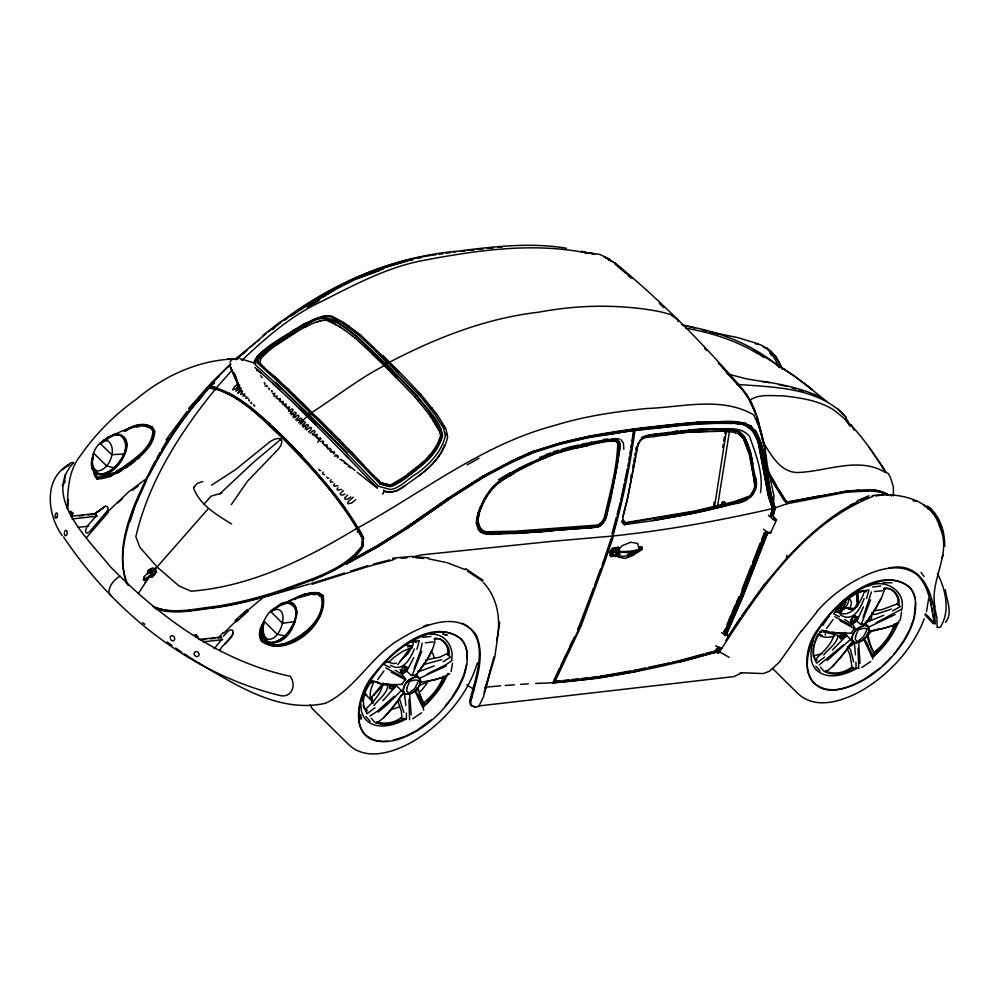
<?xml version="1.0" encoding="UTF-8"?>
<svg xmlns="http://www.w3.org/2000/svg" width="999" height="999" viewBox="0 0 999 999"><rect width="100%" height="100%" fill="white"/><g stroke="black" fill="none" stroke-linecap="round" stroke-linejoin="round"><path stroke-width="1.5" d="M147.702 574.088C147.103 569.58 153.159 565.709 155.669 570.491C156.356 577.285 147.615 576.061 144.668 580.169L143.357 579.682M150.787 428.471L152.148 426.898L154.82 431.006C153.996 448.314 137.063 459.09 124.363 468.419C115.996 473.389 107.005 479.208 96.866 478.896L94.655 475.661L93.881 471.578M152.148 427.535L152.148 426.898M642.132 548.563L642.145 547.802L640.771 547.639L640.072 550.062M642.232 548.651L641.67 547.152C639.248 546.803 638.611 552.347 641.658 549.6L642.382 548.488M753.583 430.581L759.252 442.545L769.455 495.954L773.413 508.366L771.927 514.248M406.406 712.961L406.393 718.668C396.678 720.441 386.376 727.871 376.361 722.602M872.839 659.065L871.99 654.894L866.42 642.432M723.988 502.922C723.601 500.099 721.116 505.307 723.488 503.996M751.036 426.011C770.529 447.839 764.26 482.08 775.424 508.141L774.15 508.991L770.254 496.278M149.588 472.564C165.959 441.446 186.151 412.187 209.94 386.301C244.231 394.193 267.67 423.326 292.407 446.091C318.756 474.363 345.479 503.309 363.499 537.812L363.186 546.241C352.46 564.572 329.495 570.916 312 580.831M773.638 502.647L773.925 495.492L767.507 466.321L764.759 446.728L760.963 431.506L753.77 414.91C721.578 396.166 682.067 407.23 646.977 408.491C615.446 411.675 583.953 416.246 553.633 425.761C481.668 444.817 422.552 492.569 358.079 527.722L357.692 528.221M618.418 547.952L618.443 547.29L612.487 548.126L609.228 552.459M614.86 551.161L619.892 551.498L616.083 551.211C624.2 552.971 634.39 553.733 641.271 548.339C634.652 551.336 627.085 551.66 619.892 551.498L618.556 548.701L612.462 549.925M618.98 550.049L618.443 547.29M619.268 550.836L619.305 550.137C615.746 549.225 610.764 551.735 612.162 555.769M274.113 609.527L278.534 606.031C265.434 611.188 257.58 628.933 265.322 641.071M264.048 623.726L262.512 629.083L263.274 638.011M263.024 629.095C261.401 635.327 264.997 643.493 272.427 642.482M263.212 629.944L263.898 637.399L265.909 640.322M296.391 611.663L294.842 621.653L282.442 623.251L270.567 611.438C291.696 599.85 282.58 642.182 267.407 639.123L263.848 635.589L262.625 628.995M296.228 616.57C300.162 605.182 286.601 597.877 278.246 605.644M845.766 602.422L844.205 600.886L841.195 606.405L835.776 610.277L837.337 611.825C841.882 609.802 846.99 604.82 845.454 599.425M856.655 601.161L856.867 597.489M484.552 690.346L483.791 696.053L479.045 705.906L475.774 707.342L471.553 705.806L470.591 702.334C475.974 680.769 485.664 656.43 476.136 634.715C457.53 609.59 421.753 625.699 400.674 638.848C371.316 655.257 355.956 688.873 325.537 703.271C279.87 713.523 237.275 685.789 199.613 663.648M772.19 516.495L774.5 508.903L770.479 496.278M357.455 532.142L357.642 529.445M423.676 710.164L423.052 706.218L417.395 693.668M94.381 472.415C90.022 467.52 91.433 460.489 93.419 454.882M92.37 462.3C91.721 466.695 93.494 471.753 97.84 473.551M125.874 448.863C128.834 440.571 121.341 431.031 112.55 435.052M755.306 430.045C767.956 454.083 765.721 482.779 775.212 507.979L773.064 516.346M850.998 633.403L854.894 627.946L850.873 621.865L851.048 620.342L853.546 616.92L855.331 616.146L857.579 617.32L856.942 621.041L852.184 624.263L844.717 619.517M382.342 684.228L370.067 699.075L370.304 692.22A42.782 23.539 -45.4 0 1 373.289 683.316M149.013 475.474C165.122 443.631 185.602 414.061 209.153 387.3C239.136 393.956 260.914 417.869 282.442 438.099C312.675 468.593 342.37 501.011 362.887 538.898L362.2 546.915C344.33 571.803 310.889 579.895 283.791 590.684C260.714 598.501 237.05 604.745 212.887 608.041C193.943 609.977 173.589 615.446 155.095 608.503M847.252 646.803L848.551 647.052L852.122 645.242L853.246 643.518L852.634 640.334M869.517 630.456L866.97 635.189M363.099 701.261L363.486 697.202M813.511 648.426L813.261 655.132L816.57 663.199L824.537 657.067M893.381 495.829L893.393 486.813L890.534 477.772L888.448 473.751L885.451 471.765M764.672 584.203L741.608 616.308L764.672 584.203L786.588 558.341L786.9 555.257M452.472 663.286L451.098 671.565M901.523 612.075L900.149 620.354M477.984 518.206L478.746 525.474M477.759 521.303L479.732 510.964L481.655 506.068M68.506 499.5L67.457 508.728C67.532 491.008 68.394 471.029 79.77 456.58C94.992 434.59 114.011 415.109 135.852 399.65C164.111 375.612 200.474 359.003 237.874 358.903M451.498 660.376C454.695 647.477 444.942 633.116 430.981 634.303M499.712 622.227L494.767 657.292L485.414 688.461M844.093 633.141L842.382 636.313L840.471 636.838L840.147 635.227L841.745 633.091M901.573 610.177C906.817 590.596 884.465 578.021 868.031 586.226M928.708 598.264L926.498 611.663M880.881 598.776L876.036 608.141L865.246 624.025L860.376 624.25L856.942 621.041L857.579 617.32M260.776 632.242L260.452 634.964L262.2 640.496L266.109 643.393M401.76 684.452L405.669 678.995L401.985 674.35L400.999 670.554L403.434 667.082L405.232 666.321L407.517 667.532L406.743 671.128L401.985 674.35L395.142 670.217M496.678 640.209C501.323 620.004 497.652 597.889 483.266 582.317M934.04 619.08L933.403 623.788L924.962 614.934M478.733 665.921L479.12 663.174M825.261 635.014L825.686 632.03M858.291 591.645C856.88 596.765 860.064 601.947 857.055 606.905M432.055 650.212L427.26 659.615L416.133 675.174L411.138 675.287L406.743 671.128L407.517 667.532M617.22 465.459L619.892 447.54L619.517 442.257L617.394 439.235L612.387 438.549M635.601 456.743L627.722 497.939L622.889 517.207L622.926 520.017L625.274 523.239L694.742 511.6L732.454 502.734L750.249 496.441L752.584 493.606L755.194 486.588L749.874 454.845L743.805 438.573L739.297 434.115L734.302 432.342M635.102 460.751L636.875 448.863M713.698 505.157L714.173 502.122M722.739 447.452L723.214 444.418M723.688 441.383L724.4 436.825M724.887 433.791L725.361 430.756M628.021 465.696L628.508 462.649M628.995 459.615L629.47 456.58M629.957 453.534L630.444 450.499M630.918 447.452L631.405 444.418M631.892 441.383L633.578 430.744M641.658 428.583L634.228 429.42L628.359 466.521L620.903 502.085L612.012 537.874L604.62 559.79L580.044 626.448L553.121 683.553M728.471 431.118L729.432 431.618L717.557 506.406L716.583 505.906M853.246 643.518L853.646 641.071M633.841 461.7L634.377 458.441M636.126 454.37L638.548 442.619M634.84 455.644L635.289 452.847M635.751 450.037L636.213 447.24M253.971 404.607L253.846 405.756L254.857 406.031M272.028 392.12L272.228 390.971L271.353 390.671M248.901 399.338L248.689 400.487L249.55 400.786M251.211 402.185L250.999 403.334L251.86 403.633M269.206 389.697L269.418 388.549L268.556 388.249M230.507 363.898L211.126 383.117L189.073 408.116L189.435 408.953L190.434 409.578L201.461 396.99M257.243 363.274L258.629 357.068C274.363 342.782 292.495 330.107 312.013 321.428C328.396 310.477 343.881 327.048 356.481 335.901L385.464 363.399L416.783 395.392C425.711 408.141 439.86 419.418 442.619 435.514C439.498 447.127 432.018 457.155 422.614 464.51C412.175 472.215 402.634 482.879 389.997 486.7L379.508 483.903M261.513 364.897L259.827 363.249L260.914 358.241M421.865 666.42L420.229 669.954L417.694 671.428M479.745 510.576L477.959 518.693M617.345 464.935L605.993 518.256L601.56 524.887L598.176 527.047L515.072 533.441L487.062 533.99L483.366 533.528L480.457 531.967L478.321 529.233L475.999 522.577M610.314 501.223L619.855 448.464A9.466 6.444 -67.6 0 0 615.372 440.01C591.108 442.919 566.733 448.514 544.068 457.742C524.325 467.232 501.286 475.437 488.286 493.893M613.686 555.794L610.451 555.781L610.626 552.971M630.719 477.597L631.306 474.65M632.767 467.282L633.354 464.335M627.934 496.141L634.902 461.063M266.933 386.85L267.17 385.689L266.346 385.389L264.922 386.126M466.545 664.347L464.073 673.913M620.891 499.775L624.3 483.479M624.924 480.507L627.409 468.656M260.889 358.241C273.701 345.067 290.422 335.177 306.518 326.198M812.349 643.831L810.901 652.609L811.438 660.414A58.516 32.193 -45.4 0 0 815.896 669.53C827.372 680.819 845.579 674.837 857.779 667.919M627.634 497.614L622.814 516.858M755.256 477.01C757.242 484.265 755.631 492.32 750.074 497.602M760.439 492.644C763.773 473.738 755.731 454.046 749.575 436.513C741.333 425.849 725.973 429.52 714.397 428.608L689.922 429.995L647.714 435.102L641.445 439.011L638.373 443.519L636.638 448.401M484.49 693.356L493.818 656.905M435.002 641.683L432.405 649.575L427.472 659.178M813.636 647.077L814.297 644.193M638.698 549.138L639.66 546.903M264.723 384.29L264.997 383.117L264.148 382.829M93.569 453.096C92.008 458.878 90.822 467.594 97.04 471.004C109.266 470.779 118.019 448.551 107.855 440.821C100.749 439.822 95.567 447.127 93.569 453.096L106.606 465.871L114.498 468.007C109.84 472.127 103.571 475.886 97.14 474.075M425.437 659.977L439.76 657.192L447.614 653.284C448.963 647.152 444.43 641.346 439.148 638.711M897.027 603.995L897.751 603.146C899.325 595.766 892.07 587.05 884.427 588.286L885.276 588.661C893.531 586.9 901.71 597.739 898.263 605.282L897.027 603.995L882.055 609.59L874.737 610.676M476.361 520.679L478.284 512.187L484.702 497.914M610.327 500.449L605.981 517.632L604.183 521.565M487.037 682.105L485.314 688.636L491.071 667.532M611.962 533.791L616.271 517.519M617.057 514.56L620.192 502.734M574.537 636.788L553.846 681.493L554.882 681.743L580.956 626.336L605.531 559.677L612.924 537.762L612.812 535.988C622.752 501.436 629.957 466.171 634.977 430.569C667.157 426.873 699.337 422.452 731.817 423.501C745.154 421.553 756.231 431.131 758.74 443.868M884.165 590.584L881.343 598.251L870.691 616.57M854.52 616.608L854.832 615.459M416.933 649.263L419.305 640.546L409.066 642.532M91.783 460.239L93.294 455.02M93.394 456.443C86.688 467.844 99.6 480.057 110.127 471.228M92.682 460.227L93.431 457.679M118.357 464.085L124.425 453.871L125.799 448.576M866.458 598.513L869.018 589.984C854.47 591.87 841.508 601.735 833.653 613.91L839.497 616.77M470.492 700.973L471.84 696.553M771.278 515.696L773.576 508.304L769.63 495.766L759.415 442.332M771.852 516.383L774.175 508.816L773.413 508.366L774.15 508.991M772.552 514.81L773.938 510.364M772.851 516.158L775.212 507.979L774.188 508.641M365.197 690.596L365.909 688.311M770.504 515.322L772.602 508.578L768.618 496.466L758.553 442.957M814.635 642.757L816.058 638.174M477.36 662.799C467.569 695.791 443.081 723.126 414.073 740.846C395.117 751.885 366.496 762.05 348.376 744.292L312.337 708.691L310.09 704.982M812.711 642.669L813.448 640.347M378.271 480.107L381.056 482.829L390.109 485.177C410.227 473.951 433.042 459.228 440.609 436.101L439.373 430.332L429.82 415.547M215.722 389.91C206.256 383.079 208.429 391.096 216.346 387.874L232.305 369.892M254.283 362.887C263.661 343.793 288.736 335.676 305.219 323.289M422.252 643.081L420.517 650.886L414.061 668.643M771.877 508.816L772.227 507.704L768.256 495.442L758.116 441.97L752.697 430.432L744.53 424.138M130.107 521.378L135.152 505.881M771.053 514.385L772.602 508.578C719.879 520.591 666.62 530.407 612.812 535.988M438.611 442.145L439.972 438.074M421.703 651.348L412.1 675.611M604.782 557.492L611.201 538.498M870.529 599.912L861.213 624.462M615.933 556.318L616.97 553.321M871.415 591.982L863.086 617.407M637.499 445.904L640.584 440.035M579.707 625.611L577.747 629.795L593.606 587.936M594.667 585.039L600.549 569.105M602.147 564.747L604.283 558.953M443.656 676.236C439.548 686.55 432.467 695.978 423.663 702.747L419.305 694.03M253.921 362.537C257.917 350.936 271.503 346.753 280.107 339.298C291.608 331.144 303.559 323.414 316.933 318.706M480.906 505.769C478.171 513.136 474.662 521.803 479.408 529.17C487.674 539.997 504.945 530.132 516.021 533.204M480.219 509.378L484.702 499.413M479.82 511.163C483.778 499.875 490.084 489.223 499.5 481.668M741.92 589.697L751.435 565.496M752.559 562.649L760.389 542.707M761.513 539.86L764.31 532.742M724.238 632.704L739.497 597.702L765.259 532.192M724.762 633.216L740.309 597.489L766.233 531.943L767.045 532.579L741.345 598.389L725.774 634.103M766.233 531.943L740.484 597.439L724.924 633.141M741.008 598.251L766.832 532.492M742.02 598.001L767.794 532.442L742.232 598.214L726.66 633.94M229.995 362.312L231.069 360.314L233.429 358.816M263.823 621.815C260.027 627.497 257.617 634.602 261.276 641.121C286.701 659.427 329.47 623.776 322.977 595.566L321.378 595.616L321.178 596.59L317.907 594.08L312.45 593.768L298.114 597.852M463.611 675.312L458.466 686.75L452.11 697.027M909.864 629.27L913.973 618.019L915.608 602.634M223.414 636.251L227.897 631.268L230.519 629.795L232.767 630.344C234.703 638.698 222.602 643.431 219.693 650.411M447.952 673.326C442.582 686.563 433.429 698.001 422.802 707.417M898.988 620.741C893.705 634.952 884.165 647.24 872.876 657.217M924.262 618.756C912.911 648.513 890.259 673.301 863.211 689.722C844.242 700.749 815.621 710.913 797.502 693.156L772.502 668.456M233.329 632.604L232.268 635.202L225.05 643.756M863.348 590.421L864.572 591.096C860.926 602.684 849.849 621.303 835.589 610.739L836.101 612.1L835.551 609.977L840.371 604.233L852.659 595.217M194.243 486.6L193.569 488.236C200.162 505.269 216.845 514.872 231.593 524.013M637.949 551.336L640.384 549.912L641.033 548.364M143.943 578.171L143.719 580.119M318.793 617.582L320.467 613.636M445.492 675.774L437.637 690.022L423.339 706.53M414.173 640.646L411.738 647.539L407.754 653.846L399.575 661.7M863.386 606.868L856.942 621.041M86.663 527.622L85.527 530.219L85.852 532.504L87.475 533.129L89.61 531.705L106.706 511.688L108.154 509.053L107.555 506.793L105.27 506.243L94.243 514.285L105.27 506.243M150.687 428.421L151.836 426.91L151.96 427.759M714.522 653.246L716.395 648.963M723.863 631.818L725.112 628.958M726.985 624.662L728.234 621.803M729.47 618.943L731.343 614.66M732.592 611.8L738.199 598.938M739.497 597.702L739.123 596.815L738.898 599.075M554.882 681.743C609.552 677.097 663.698 666.47 716.308 650.911L718.131 646.715M720.429 648.226L718.556 652.509L717.344 652.534L716.67 651.773L718.693 647.427M717.344 652.534L719.268 648.051M726.061 632.542L741.058 598.051M716.832 651.71L717.607 652.434L719.467 648.139M726.323 632.429L741.27 598.139M717.682 652.684L719.542 648.388M718.98 650.861L720.229 648.001M727.072 632.28L741.395 599.425M724.924 632.817L740.321 597.514M135.764 504.483L146.216 480.819M728.458 620.916L730.344 616.658M731.593 613.823L735.351 605.319M736.613 602.484L739.123 596.815M154.745 461.75C136.863 498.601 112.587 542.145 126.686 583.803M71.691 516.133L72.939 513.349L70.929 511.363L69.031 511.563L71.054 513.548L72.939 513.349M204.046 504.095L211.164 496.128L221.928 493.031M763.586 529.245L768.094 533.104L770.679 532.817L776.535 519.805L771.153 513.911M294.755 621.39C291.258 630.044 284.877 638.049 275.986 641.52M294.867 621.578L289.011 631.93M552.809 682.754L559.365 668.818M560.676 666.033L566.583 653.483M569.867 646.515L572.489 640.946M389.972 667.519L383.953 664.485L386.725 659.877M413.811 657.567L406.743 671.128M309.041 411.775L310.539 413.261L300.362 422.614M610.739 553.046L613.286 549.525L618.668 548.776M283.416 437.237L253.496 462.25L219.643 494.03M308.391 409.016L311.201 411.95L308.516 414.348L275.574 382.305M261.151 629.008L262.15 626.96M444.655 444.73C437.912 463.311 420.704 474.55 405.294 485.489C399.438 490.084 392.207 493.768 384.627 491.496M124.313 453.658C120.142 463.336 111.988 472.839 100.949 474.063M864.147 598.551C860.501 608.391 852.834 623.176 840.221 614.747M909.29 630.419L903.683 640.771L895.641 651.985A69.281 38.112 -45.4 0 1 893.843 654.158M264.26 621.765C260.589 627.297 258.117 634.203 261.676 640.571C274.538 651.76 294.031 643.119 304.732 633.104M414.385 649.05C410.414 658.403 402.809 672.951 390.459 665.259M145.342 480.606L148.177 475.249M143.469 578.983L144.568 576.935M816.732 636.925L818.081 634.415M143.769 577.122L147.477 573.176M157.005 457.754L160.015 452.422M161.526 449.762L168.606 437.999M396.853 378.221L384.066 365.509L387.013 362.487L389.335 362.3C436.014 337.912 485.889 318.319 538.498 312.2A514.123 282.854 -45.4 0 1 602.897 306.256A603.608 332.08 -45.4 0 1 661.138 311.925L670.466 314.485L677.871 319.792L678.171 321.603M427.709 409.652L416.458 395.916L385.477 363.424L387.562 362.5L419.742 395.554L435.177 414.735L443.706 428.521L445.317 436.138C441.421 451.998 429.645 464.148 416.82 473.563C407.954 478.484 400.924 487.749 390.497 489.547L378.509 486.288L334.965 441.158L306.743 413.411M853.558 667.707C846.178 673.114 834.927 676.173 826.26 672.227L825.549 670.516L825.873 671.191C834.028 674.999 845.516 672.614 852.06 666.77L849.862 654.545L847.377 648.875M392.994 685.239L391.009 686.825L389.735 686.213L389.847 685.214L389.435 688.373L392.207 688.923L394.792 685.639M376.785 721.827C384.802 724.75 395.654 722.589 401.923 716.92L401.261 710.963L397.689 700.749M722.152 502.672L721.328 505.032L725.674 503.958L723.9 501.835L722.152 502.672L723.9 501.835M721.328 505.032L722.589 502.884M825.873 671.628L826.423 670.679M941.682 557.929L943.493 554.92M138.237 593.731L148.764 577.447M402.11 667.619L404.558 666.321L405.544 667.457L404.071 669.854L401.61 671.141L400.012 669.517M231.306 504.62L247.415 481.293L278.309 449.188L280.981 445.317L281.918 441.595L281.069 439.298L278.709 438.424L274.7 439.11L270.404 441.396L235.564 469.605L211.563 485.139M718.83 652.996C758.416 591.72 802.447 524.425 872.889 496.403M337.899 487.774L337.038 489.123L337.674 490.197L341.571 489.335M822.514 625.574L829.083 616.383M841.62 633.516L839.322 636.763L840.708 638.985L843.793 637.412L845.516 632.392M323.139 443.469L323.601 441.083L320.704 441.595M326.623 447.115L327.085 444.73L324.163 445.242M263.112 626.098C260.289 630.132 260.627 635.614 262.587 639.947L266.246 642.657L271.291 644.58M718.381 652.097L720.866 648.264M725.836 640.584L740.721 617.544L727.509 637.512M323.339 472.015L322.49 473.314L323.014 474.388L324.6 474.6M403.184 693.743L400.224 696.64M333.778 454.07L334.64 452.759L334.141 451.685L330.894 452.235M337.375 457.967L338.224 456.668L337.712 455.594L334.415 456.143M316.708 436.763L317.295 434.365L314.51 434.865M331.019 479.72L330.132 481.056L330.632 482.142L333.017 481.993M421.665 667.807L426.635 660.414M383.554 717.956L391.396 709.715L403.608 692.657L396.366 685.639L393.668 687.562M334.553 483.866L333.654 485.214L334.303 486.288L337.912 485.639M489.423 491.171C506.056 472.14 531.356 463.061 554.058 452.972C574.188 447.639 594.355 441.346 615.184 439.597A9.64 6.556 -67.6 0 1 619.755 448.189M640.109 440.359L644.492 437.687M826.71 628.421L833.029 619.592M377.659 679.632L383.978 670.804M801.523 630.706L779.357 662.2L769.43 671.203L763.298 673.563L740.409 672.702M484.44 498.401C499.45 472.664 530.219 463.611 555.681 451.71C576.535 446.278 597.664 439.448 619.28 438.823M489.585 491.745C482.192 502.21 469.542 523.788 484.503 533.316M485.489 498.501C491.683 486.8 502.522 479.508 513.836 473.364M215.584 388.886C180.17 432.217 148.576 481.718 135.852 536.7L139.835 547.265L157.255 567.157L179.058 585.963L191.096 591.208C251.224 586.513 306.106 559.028 356.893 528.309L358.067 527.709L363.499 537.812M121.89 459.053L114.223 468.369M282.43 403.833L283.379 401.398L280.956 401.848M285.439 406.493L286.263 404.058L283.716 404.533M288.686 409.378L289.51 406.955L286.963 407.417M314.76 623.214L316.371 620.966M200.112 663.898L198.501 663.036L199.45 663.274M434.553 640.259L436.426 638.698L440.284 639.098C446.128 641.907 451.173 649.3 448.464 655.756L446.89 654.133M147.527 447.315L138.986 456.568M149.188 445.042L150.837 442.769M166.096 439.747L186.988 411.6M171.316 434.328L184.902 416.021M276.261 398.401L277.223 395.966L274.525 396.653M279.383 401.049L280.344 398.613L277.922 399.063M362.887 538.898L356.893 528.309L356.518 528.821L357.979 529.258L357.18 528.946M145.142 582.405L148.826 577.509M62.238 485.701L64.935 482.13A13.487 6.081 -81.3 0 1 65.072 474.937M398.226 700.561L383.391 718.019L376.523 723.338M450.499 699.275L447.115 703.708A69.281 38.112 -45.4 0 1 445.304 705.881M407.917 473.976L425.574 460.102L434.041 450.337M867.02 625.287L865.346 622.827L870.291 619.73L871.565 618.081L871.553 614.947M896.952 622.689L887.599 639.71L872.389 657.08L871.078 651.947M945.491 622.377C953.271 613.224 946.453 599.987 945.366 589.71M847.252 649.313L832.329 666.695L825.698 672.24M397.727 664.76L410.114 648.151L402.56 651.398L393.569 657.654L388.411 662.512M190.784 409.802C167.47 438.736 149.088 471.503 134.628 505.669C126.124 530.993 116.396 559.827 128.272 585.626M801.51 631.206L816.658 612.25M868.506 618.881L870.379 616.545M214.111 648.738L221.478 639.822L221.516 637.412L219.143 637.874M375.012 707.816L366.87 713.773L365.859 710.751C360.177 701.36 365.297 688.261 372.327 680.706L379.17 682.604M857.204 618.693L854.295 621.69L851.373 622.639L850.873 621.865M193.968 487.35L197.19 483.391L202.922 481.493M197.852 400.749L209.49 387.55M397.627 376.373L356.181 336.451C343.169 326.548 326.536 310.751 309.727 323.027C291.346 331.668 274.038 343.519 259.216 357.292L257.892 363.311L286.663 389.585L312.138 414.822M86.476 537.674L108.192 512.475M641.583 549.413C634.502 555.931 622.802 557.43 613.236 555.856M618.706 549.8L622.152 545.679L630.719 542.22L637.687 543.506L638.985 548.813L633.841 555.007L625.224 558.441L618.281 557.155M262.312 356.193L262.987 355.382M273.701 395.791L274.975 393.319L272.652 393.756M218.207 638.299L223.214 632.429M155.282 568.955L207.917 509.078M373.813 695.379L384.016 683.603M601.111 524.9L604.145 521.428M189.186 408.703L211.413 383.316L230.769 364.111M189.435 408.953L211.526 383.803M189.073 408.116L189.623 408.966L213.823 381.843M190.434 409.578L201.448 397.09M246.516 396.653L245.766 398.401L248.102 397.914M774.5 508.903L773.576 508.179M407.08 668.843L404.083 671.753L401.248 672.789L400.811 672.077M431.793 453.246L433.441 451.423M373.938 705.544C378.559 699.213 387.125 693.843 387.862 685.526L377.622 683.191M244.668 393.643L243.019 396.216L245.23 395.729M270.991 612.162L274.051 608.828M270.791 612.399C312.762 573.713 297.615 655.981 265.147 640.846M284.977 636.326L289.161 631.693M846.54 633.478L846.553 635.551L832.504 649.999M187.625 412.362L190.797 408.966M832.379 666.52L840.171 658.229L852.684 641.358M401.548 690.346L386.975 704.794L378.246 712.05M382.929 700.699L396.366 685.639L392.207 688.923M823.7 655.032C828.296 648.751 837.362 643.718 838.036 635.401L827.397 632.679M816.583 611.863C828.658 597.926 843.431 586.563 859.827 578.159M99.55 444.567L103.721 440.234M101.748 443.057L108.192 437.699L112.712 435.502M260.19 356.106L262.35 353.858M267.407 643.893C293.581 650.911 327.809 622.752 322.352 595.154M310.851 627.634L300.724 636.463M774.175 508.816L775.424 508.141M104.233 515.084L128.359 492.132L144.63 479.92M223.876 633.066L237.924 619.155M786.588 558.341C807.542 536.288 830.381 514.947 857.954 501.498M307.492 630.819L313.948 624.35M843.793 637.412L846.553 635.551L850.661 639.198L827.072 660.614M211.251 383.703L218.781 376.223M228.471 366.608L230.632 364.473M211.501 383.953L215.821 379.545M212.475 384.515L214.61 382.392L212.45 384.615M239.847 390.447L237.737 393.169L242.195 390.771M363.099 705.257L364.398 708.703L365.971 708.928C373.189 701.885 381.518 693.493 383.092 683.191M394.318 696.203L377.297 711.238L369.992 716.058M321.079 596.028L321.878 595.267L322.927 596.028M408.541 680.581C405.007 683.466 401.049 689.435 404.62 693.556L407.992 694.293L412.412 692.694A10.852 5.969 -45.4 0 0 420.641 680.431L419.218 677.534C411.014 674.487 400.999 685.764 403.971 693.206L405.569 694.18C413.536 695.067 422.764 685.626 419.568 677.946L415.759 676.735L408.541 680.581L409.428 679.795M857.279 629.058C853.958 632.03 849.749 637.936 853.358 642.02L856.717 642.769L861.15 641.171A10.852 5.969 -45.4 0 0 869.367 628.895L867.956 626.011C859.764 623.051 849.625 634.115 852.696 641.67L854.307 642.644C862.274 643.531 871.503 634.103 868.306 626.423L864.585 625.262L857.279 629.058L858.166 628.271M815.221 659.04L816.108 658.791C823.064 651.735 832.429 644.055 834.028 633.841L833.291 633.166M491.933 488.523L499.213 481.68L510.514 475.349M403.758 718.181L402.772 719.093L401.411 717.806M849.125 645.429L851.373 643.331M145.367 578.696C147.977 576.648 157.642 572.352 152.934 568.856M241.833 360.464C265.672 337.937 290.647 315.984 320.579 301.91C352.472 285.914 384.303 268.544 419.543 261.151C473.226 250.886 528.958 242.22 583.341 252.322M843.343 644.967L819.168 664.959M117.907 502.809L122.315 498.863M235.077 620.479L247.19 609.615M241.234 616.183L247.852 610.252M236.376 621.778L248.501 610.901M839.472 612.712L845.204 607.567L854.133 608.516M290.122 413.486L293.007 410.389L292.869 409.265L291.758 409.003L288.474 411.338M310.027 433.129L313.474 430.581L314.722 430.844L315.01 431.943L312.287 434.84M298.726 422.827L301.81 419.592L301.636 418.481L300.499 418.206L296.878 420.829M300.075 424.163L303.733 421.491L304.945 421.74L305.195 422.839L302.148 426.024M350.824 496.965L347.327 499.313L345.317 499.2L344.555 498.101L347.627 495.005M293.843 417.882L297.54 415.222L298.713 415.484L298.901 416.595L295.704 419.88M300.574 423.351L302.934 421.316M303.109 427.172L306.88 424.463L308.067 424.712L308.279 425.824L305.157 429.046M317.657 442.22L320.791 438.961L320.517 437.862L317.744 438.361M239.797 385.152L235.102 389.135L232.592 389.822L234.241 387.075L238.162 383.716M291.071 414.922L294.805 412.225L295.941 412.487L296.041 413.598L292.869 416.795M306.293 430.032L310.04 427.41L311.326 427.659L310.801 429.932L308.416 432.018M353.334 497.19L348.651 501.161L347.527 502.659L348.102 503.783L351.698 502.972L355.632 499.612M427.722 409.665L440.784 429.208L442.157 435.701C435.102 458.953 410.452 475.961 390.047 486.376L379.895 483.691L319.218 421.503L310.552 413.274L308.516 414.348M248.963 609.328L263.499 597.202L276.111 593.656M418.631 475.974C431.943 466.333 443.906 453.571 447.664 437.112L445.891 428.746L437.15 414.61L420.829 394.393L401.973 374.563L360.377 334.74L343.743 322.44L331.718 316.096L324.65 315.734L316.483 318.269L300.612 325.961M234.815 359.615L266.146 333.654M268.469 331.73C324.113 286.114 392.42 255.12 464.785 250.599M236.239 358.866L239.71 355.981M242.033 354.071L246.678 350.224M250.15 347.34L254.795 343.494M257.118 341.571L259.44 339.648M272.203 329.071L280.694 322.665M236.089 359.228L247.69 349.625M272.015 329.458L274.338 327.547M236.313 359.515L239.81 356.481M242.133 354.558L244.455 352.635M272.265 329.595L274.575 327.684M236.476 359.54L238.798 357.617M431.268 719.892L416.82 730.369M879.794 668.169L864.222 679.37L853.92 684.502M412.275 472.515L423.314 463.436M329.658 451.048L330.806 449.513L330.394 448.426L327.472 448.938M134.266 460.377L137.812 457.517M132.505 463.161L134.89 461.238M137.275 459.315L139.673 457.392M242.557 391.658L240.634 394.443L242.819 393.956M266.209 350.899L273.876 345.117M70.255 463.399L62.3 469.617L69.093 464.56C42.994 478.359 47.328 514.985 62.163 535.614M274.5 609.502L278.821 606.118L287.312 602.959M280.369 639.285C291.521 633.428 305.557 606.768 286.938 602.971M241.159 388.074L235.814 391.171L239.373 386.988L236.638 379.757M343.331 490.559L340.072 493.806L340.846 494.892L342.844 495.017L344.917 494.105M262.974 335.364L281.206 321.291M406.893 476.361L399.138 482.055M263.936 354.62L266.533 352.659M155.107 568.768L157.255 567.157M132.442 490.284L138.312 485.889M269.206 346.84L259.915 353.946L256.755 357.58L255.145 364.573L284.34 391.208L309.865 416.508M103.496 440.522L108.279 436.875M103.908 440.809L108.279 437.587L100.025 443.256L111.713 454.707L124.4 453.946M104.171 440.934L113.012 435.601M842.269 638.711L846.553 635.551M421.615 712.749L412.762 718.743M102.472 508.329L95.23 513.636L96.304 513.861L95.941 516.308L86.526 526.997M870.666 661.538L861.812 667.532M284.403 319.98C329.058 287.088 380.582 261.825 436.039 254.708M284.203 320.392L287.899 317.719M290.359 315.934C325.624 291.009 364.435 270.866 406.63 260.727M293.069 314.273L296.765 311.601M290.547 316.233L308.866 304.096M293.182 314.473L295.642 312.687M279.608 339.685L284.216 336.463M279.345 341.358L291.209 333.079M839.447 613.086L841.995 611.263M123.302 467.07C135.477 458.066 151.798 447.864 152.947 431.318L150.787 427.997M128.871 464.423L122.178 469.08L110.24 475.287M125.712 467.982L131.319 464.123M405.257 528.046L447.702 498.513L471.553 483.479M448.089 498.401L405.382 528.271L376.498 546.465M376.885 546.977C436.85 510.701 491.258 461.363 560.751 443.668M405.881 528.746L448.389 499.175M406.069 529.108L448.551 499.537L472.052 484.652M448.651 499.537L406.143 529.12L377.098 547.352L346.603 564.035L346.054 563.124L376.386 546.241L405.532 528.009M449.75 673.738L443.943 677.01L425.874 681.83M276.973 344.78L297.714 331.031M122.178 469.08L130.719 463.236M776.535 519.805L773.95 520.092L768.468 515.272M724.575 633.478L725.274 634.952L726.698 634.802L726.398 634.19L724.575 633.478L726.236 635.114M720.841 647.814L719.43 647.964M721.915 648.226L719.33 648.513L715.784 645.604M870.291 619.73L865.346 622.827L883.84 615.222M750.536 399.712C759.877 393.818 772.152 395.954 782.779 395.804C800.099 397.764 818.081 400.262 833.178 409.59C855.481 425.699 871.353 449.513 885.801 472.502M510.214 472.639L498.439 479.745M509.74 475.936L513.661 473.326M292.857 330.557L293.931 329.845M394.593 483.504L397.352 481.73M597.402 527.26L601.361 524.775M365.834 693.918L364.81 693.893L369.78 698.801M405.294 485.489L397.277 490.609L390.984 492.12L384.265 491.146M447.814 498.738L483.129 476.298L510.439 461.975M471.066 483.653L483.603 475.824M483.828 476.048C437.237 504.083 395.129 539.223 346.054 563.124M471.94 484.665L484.04 477.047M124.251 431.081C132.155 425.449 143.257 421.678 152.248 427.11M124.488 431.318C130.994 426.823 138.886 423.539 146.915 424.95M125.762 430.994C133.154 426.036 143.257 422.827 151.461 427.772L153.871 431.456M898.925 622.639L892.881 625.686L874.899 630.581M296.878 311.788L334.228 289.023L356.144 277.984M868.818 641.708L873.8 652.609C882.979 645.342 891.071 635.289 894.305 623.95L895.129 624.138M308.791 304.283L334.128 288.811M312.3 303.346L334.915 289.673M316.233 301.061L320.229 298.651M322.877 297.04L334.84 289.797L356.818 278.634L383.466 268.893M443.131 661.675L450.437 657.18L447.614 653.284M451.935 660.564L445.991 664.722L427.185 673.95M892.656 610.926L900.136 606.618L897.751 603.146M529.22 465.109L535.002 461.9M116.259 471.203L121.641 468.156M116.883 473.314L121.553 470.666M384.702 365.434C358.491 378.883 335.127 397.689 310.552 413.274L313.311 414.036L316.421 416.933M513.374 473.451L521.515 468.881M307.192 307.105L319.093 300.499M467.082 464.86L478.983 458.266M376.561 546.266L346.079 562.937L346.603 564.035M376.923 547.002L346.403 563.648L345.941 562.887M405.544 644.442L407.892 643.169M406.506 718.781C394.555 725.324 376.873 730.719 365.821 719.742A58.516 32.193 -45.4 0 1 361.363 710.614L360.839 704.158M853.795 594.517L858.491 591.957M415.684 731.106L405.394 736.226M483.054 476.048L510.214 461.75L532.966 451.348M483.903 477.072L510.551 463.024M446.228 666.008L419.093 678.471M286.813 602.122L304.882 594.055M288.124 601.66C297.565 596.778 307.904 591.346 318.868 592.869L322.802 595.279M895.042 614.572L868.206 627.31M901.098 609.465L876.21 622.714M278.434 606.131L282.904 603.808M294.243 599.637L296.703 598.389M280.956 639.323L276.586 641.545L271.865 642.444M334.016 289.023L356.056 277.759L382.717 268.019L408.366 260.402M307.692 325.711L304.27 327.422C314.048 322.964 326.611 315.247 336.163 324.862M820.579 631.693L819.679 632.142L821.715 632.205M741.995 672.639L733.965 676.598L479.045 705.906M521.453 469.093L535.202 461.938L554.333 454.008M641.408 437.649L644.592 436.101M641.383 439.023L644.193 437.687L654.37 436.538M857.279 500.711L868.993 495.779M860.651 500.187L863.348 498.888M108.004 437.187C120.242 432.33 132.917 424.463 146.516 425.761L141.021 425.387M105.095 473.276C118.244 468.519 134.066 446.516 120.355 435.364M509.577 462.013L532.192 451.673L560.876 442.694M509.64 462.275L533.191 451.573M510.402 463.049L533.166 452.684M849.874 505.407L854.058 503.571M861.188 577.572C877.871 568.906 901.185 562.012 917.419 575.137C929.557 587.15 930.743 604.57 933.878 620.367M113.574 472.727L101.099 476.998L97.515 477.06L95.617 474.3M544.792 455.407L548.538 453.808M541.346 459.365L554.12 453.971M637.624 552.035L627.31 554.507M311.026 320.791L323.863 316.308L329.97 316.571L342.058 322.864L358.529 334.977L375.537 350.786L387.575 362.5L385.164 363.973M546.628 454.508L550.774 452.809M109.853 475.474L111.201 474.925M111.626 475.899L109.39 476.798M419.692 685.264L425.124 683.066M285.826 644.093L293.581 640.971M539.497 457.517L543.468 455.931M534.64 462.025L542.657 458.866M152.66 568.331L154.395 568.381M434.265 665.921L417.719 672.052M299.413 597.165L309.415 594.168M891.508 609.115L875.898 614.235L873.526 614.497L871.777 612.562M864.61 498.414L868.406 497.015M355.906 277.997L382.779 268.244M356.718 278.783L379.133 270.592M404.258 736.738L393.231 740.184M848.588 686.538L852.784 685.014M391.72 485.889L394.98 484.727M621.84 521.74L624.225 524.687L653.383 520.591C682.767 515.147 712.562 510.539 741.008 501.148M441.745 659.627L423.364 664.622M423.701 626.161L427.834 624.737M734.19 503.583L747.289 499.113L742.382 500.661M774.774 507.904L787.075 503.733L846.865 492.145L871.89 490.846L880.131 491.67L888.648 494.992M444.468 676.71L435.764 679.657L419.742 682.442M893.293 625.274L884.54 628.171L868.83 631.256M283.966 590.409C261.064 598.139 237.587 604.295 213.611 607.492C194.505 609.515 173.838 614.972 155.307 607.355M350.474 571.178L367.632 565.709M859.702 591.583L862.125 590.809M311.7 583.404L344.742 572.989M311.963 584.278L369.43 566.096L392.982 559.989M532.217 451.948L561.101 442.919L588.136 436.588M532.991 452.722L560.951 444.068M879.682 628.671L870.666 631.83L867.969 635.589L871.652 649.762M390.159 686.825L392.045 686.251M382.517 268.269L408.416 260.627M316.87 321.99L321.091 320.754M277.51 593.256L310.202 583.841M553.533 451.673L558.728 450.199M553.683 454.095L561.163 452.06M561.513 449.413L573.401 446.078M560.664 452.097L574.088 448.439M363.848 695.491L366.833 694.655M813.311 656.043L822.277 653.521M679.657 660.626L703.408 653.995M706.38 653.159L716.308 650.911M678.721 662.349L715.833 651.985L715.284 650.674M716.733 651.847C663.823 667.469 609.365 678.121 554.383 682.792L553.846 681.493L560.014 680.843M840.471 636.838L842.382 636.313M599.999 442.507L602.459 441.97M370.429 683.066L371.915 682.679M847.189 687.037C804.245 702.846 797.227 654.894 818.543 628.483C835.688 602.722 877.734 563.461 909.652 587.212A68.244 37.537 -45.4 0 1 914.997 598.139C919.03 622.926 902.796 645.841 886.375 662.724A70.08 38.549 -45.4 0 1 870.204 675.973C854.345 686.5 829.445 697.514 813.099 682.242A70.08 38.549 -45.4 0 1 807.766 671.353C804.332 646.678 820.191 624.038 836.588 607.23A70.08 38.549 -45.4 0 1 852.759 593.98C868.643 583.453 893.506 572.439 909.877 587.712A70.08 38.549 -45.4 0 1 915.196 598.601M373.489 564.11L389.685 559.902M412.687 557.055L420.916 554.932L551.61 541.371L611.9 536.101M392.37 484.515L393.556 484.215M589.585 442.632L591.833 442.095M585.876 445.891L600.549 442.482M559.977 443.057C604.969 431.019 651.485 426.585 697.702 422.102C715.259 423.526 735.227 417.432 751.273 426.236M561.475 442.994L600.249 434.677M560.614 443.706L587.712 437.362M560.751 444.118L587.899 437.762M282.817 603.908L287.063 602.859L290.871 603.359M581.493 444.455L587.075 443.206M577.222 447.814L586.987 445.616M587.424 445.616L573.376 448.551M409.802 260.09L412.662 259.465M418.406 258.204L421.278 257.58M409.565 260.352L412.724 259.69M136.401 427.185L139.373 426.536M638.186 669.567L645.591 667.981M648.551 667.357L669.28 662.936M672.252 662.3L678.171 661.038M775.948 487.262L784.065 499.95L787.437 502.547L818.868 496.041M799.175 499.762L845.654 491.408L869.205 491.046M422.589 637.35L430.931 636.438M306.581 594.53L309.478 593.943M872.502 586.975L880.843 586.063M305.145 595.029L312.625 593.531L310.489 593.955M279.295 644.542L283.279 643.756M284.79 644.293L278.097 645.604L271.316 645.379M309.19 593.394L318.306 593.094L321.878 595.267M616.47 555.419L620.541 554.632L616.932 551.885M311.638 414.36L313.311 414.036M284.603 643.493C303.471 636.75 326.473 618.044 321.378 595.616M112.899 434.715C145.467 431.181 114.061 487.337 94.206 472.202M112.625 435.614L117.158 434.815M574.725 445.829L578.708 445.079M573.851 448.414L578.059 447.614M717.607 652.434L718.556 652.509M653.059 520.529L694.442 513.099L734.228 503.721C747.764 503.034 760.376 491.396 755.369 477.297C751.41 462.187 751.935 443.406 739.822 432.105C730.744 428.059 720.429 429.42 710.776 429.083M768.006 532.629L766.071 532.005M600.049 676.373L630.556 670.928M633.603 670.379L636.663 669.842M638.823 670.941L597.639 678.296L553.321 682.767L535.739 683.441M586.937 436.75L635.601 428.946M587.574 437.4L601.086 434.99M587.687 437.812L635.277 430.132M774.4 508.891L775.361 508.941L774.487 509.09M838.81 636.263L840.097 636.038M789.035 501.523L797.726 500.012M309.49 412.237L311.201 411.95M673.388 431.718L677.672 430.994M666.208 434.865L685.739 432.392L707.742 431.143M872.214 495.629C897.726 492.182 932.055 498.314 939.809 527.372C952.472 553.771 929.245 580.219 934.989 606.78M875.624 495.979L883.815 494.692M603.084 434.228L607.33 433.578M610.164 433.141L634.228 429.42M602.347 434.802L626.585 431.044M629.27 430.644L633.666 429.945M601.036 435.452L635.027 430.194L673.913 425.786M396.391 663.136L393.319 663.623L386.738 661.5M874.362 591.595L882.379 590.721M438.898 254.295L443.194 253.671M446.053 253.259L450.337 252.635M453.196 252.21L456.056 251.798M425.312 642.807L433.316 641.932M619.08 548.089L613.261 548.901L610.164 553.034L610.576 556.68L616.395 555.869M618.643 549.363L613.199 550.124C610.926 551.448 609.353 557.604 614.06 555.169M640.022 546.64L641.72 546.84M641.658 547.614C640.334 547.19 639.085 550.536 640.859 549.949M658.641 433.878L661.638 433.479M666.108 432.854L669.105 432.455M653.846 436.563L666.882 434.827M254.146 363.211L255.082 363.174L240.022 358.703M673.676 431.88L676.723 431.493M681.293 430.931L684.34 430.544M484.727 687.287L500.624 685.789M668.743 434.465L685.389 432.392L722.14 431.181M866.483 621.003L868.368 620.779M672.789 426.286L652.684 428.583M649.999 434.952L655.656 434.29M645.991 435.951L686.101 430.844L710.439 429.545M634.265 429.12L674.275 424.6M644.355 428.284L650.574 427.584M653.546 427.247L659.49 426.585M662.449 426.248L668.393 425.574M634.927 429.77L642.519 428.896M645.329 428.596L651.435 427.897M654.245 427.597L667.782 426.061M670.591 425.761L673.726 425.387M463.074 250.449C497.327 246.229 532.105 242.457 566.421 248.252M70.692 516.283L96.266 513.474M78.983 515.959L83.504 515.472M88.012 514.972L92.52 514.473M71.978 518.943L97.552 516.133M78.222 527.322L88.749 526.161M773.164 519.005L775.174 518.781L774.999 519.705L772.876 518.394L775.174 518.781M198.913 639.497L221.478 637.012M201.199 639.835L205.707 639.348M210.215 638.848L214.735 638.349M203.209 641.82L222.765 639.672M467.769 250.287L473.738 249.638M476.735 249.313L482.717 248.676M487.2 248.189L493.169 247.552M460.527 251.311L465.01 250.836M470.991 250.2L473.976 249.875M479.957 249.226L482.942 248.913M488.923 248.264L493.406 247.789M563.099 680.519L569.255 679.857M572.34 679.532L578.508 678.883M581.593 678.558L587.749 677.896M590.834 677.572L597.002 676.922M612.375 440.896L617.282 441.458L619.055 443.981C618.269 469.055 611.226 493.806 605.556 518.219C604.258 521.803 601.635 524.762 598.214 526.461L516.183 532.617L488.199 533.154L482.167 531.343L478.671 525.149M611.738 441.046L616.183 441.496L617.782 443.781C616.858 468.668 609.977 493.244 604.32 517.47C603.109 520.766 600.699 523.488 597.564 525.049L515.671 531.181L487.699 531.73C481.343 532.28 478.396 525.649 477.734 520.392M591.47 527.647L597.926 526.972M603.421 439.46L607.904 439.011M602.21 441.933L612.662 440.934M672.901 424.787C697.202 422.227 721.94 420.292 746.265 423.376M672.851 425.075L677.285 424.65M680.232 424.375L687.599 423.663M692.02 423.239L699.537 422.752M673.576 425.424L678.159 424.962M680.956 424.725L688.498 423.976M691.283 423.726L697.352 423.126M673.663 425.849L697.539 423.526M392.644 558.191L411.501 556.455L428.671 557.867M392.632 559.14L395.517 558.866M401.261 558.341L407.005 557.804M591.745 527.709L544.043 531.118M515.072 533.441L551.173 531.081M859.265 490.222L846.515 491.121L787.399 502.659L778.958 490.184M846.465 491.221C860.139 490.634 874.625 487.037 887.312 494.08M505.232 685.464L514.448 684.802M520.591 684.377L528.271 683.828M707.442 429.233L688.823 430.232M402.535 684.39L390.309 684.652L382.967 683.466M693.481 429.945L701.086 429.533M883.116 582.729L892.057 582.804M387.999 741.071C346.715 746.141 355.507 694.143 373.826 674.537C391.97 650.973 430.869 616.233 461.113 638.935A68.244 37.537 -45.4 0 1 466.458 649.862L466.87 652.859M497.764 247.24L502.422 247.028M552.135 530.844L515.746 533.129L487.749 533.678M708.678 429.108L693.518 429.495M888.91 568.069C922.901 560.102 935.301 597.577 935.151 624.038L927.234 615.721M737.175 384.403C774.088 387.275 819.655 387.125 846.215 417.482L837.499 408.466M696.503 422.527L699.587 422.465M697.19 423.164L701.822 423.077M697.277 423.588L716.083 423.189M101.386 478.022L97.602 478.084L95.567 475.124M851.648 633.229L839.085 633.166L831.78 632.03M755.194 343.781C767.569 344.38 774.675 357.654 779.395 367.657M912.986 500.911L917.294 500.861M723.651 431.168L733.491 432.192M715.796 423.239L733.678 423.126L745.654 424.55M721.678 431.181L724.138 431.181M710.227 429.046L723.026 429.145M710.464 429.545C721.603 430.656 736.8 426.523 744.667 437.1L750.886 453.758L752.771 463.836M396.166 685.089L381.843 683.828L375.649 681.867M228.009 358.678L237.238 358.903M845.191 633.853L830.781 632.504L824.824 630.781M312.637 594.555L315.347 594.705M371.69 681.917L374.163 682.067M823.101 631.88L828.695 632.492M415.971 557.792L423.713 558.429M872.177 491.146L879.657 491.808M737.05 422.852L741.583 423.276M434.028 638.935L435.414 639.073M209.94 386.301L214.735 386.813L216.471 388.886M268.094 642.607C274.575 644.155 280.694 640.172 285.252 635.963L277.198 634.29L263.948 621.103M729.432 431.618L726.323 431.243L714.435 507.18L713.461 506.68M737.1 422.664L741.595 423.201M737.012 422.952L741.508 423.489M736.313 423.126L745.304 424.188L750.411 426.96L754.595 430.919M733.391 423.189L745.341 424.612L750.224 427.397M348.201 466.658L349.862 466.858L350.412 467.932M725.174 429.145L735.089 430.307L739.822 432.105M406.393 645.104L412.425 645.829M584.84 252.51L599.85 254.408L610.252 259.503M344.18 463.061L345.804 463.274L346.366 464.348M732.916 432.155L735.364 432.629M339.847 459.378L341.421 459.602L341.958 460.664M328.921 478.296L327.322 478.071L326.798 477.01M762.312 381.418C782.105 384.128 801.885 388.636 820.154 396.865M769.442 382.654L746.453 378.846L727.16 373.826M320.854 470.604L319.343 470.379L318.968 469.293M584.765 252.522L594.742 253.958L580.981 251.536M116.908 434.715L120.579 435.264L123.489 437.125L125.399 440.147M116.783 434.827L120.717 435.352M97.765 473.451L101.324 473.988M435.302 638.124L437.874 638.511M326.76 320.142L339.36 326.623M769.143 532.729L767.319 532.017M683.116 325.462C717.944 331.156 752.622 343.956 779.595 367.32M828.695 631.855L822.04 630.144C815.571 638.111 810.077 650.799 815.733 660.339L817.07 660.252L816.108 658.791M685.451 328.147C711.101 332.492 736.713 340.721 758.965 354.345M871.752 489.647L879.132 491.071L887.262 494.193M883.728 588.361L885.276 588.661L884.352 589.785L883.603 589.01M709.003 331.705L737.786 337.637L758.054 343.743M428.359 558.803L445.479 562.337M778.458 384.615L787.474 386.588M443.219 634.228L447.177 635.114L442.869 634.103M847.851 647.764L849.45 648.126L850.499 649.712L853.658 661.962M381.031 482.842L389.36 484.977M608.329 259.74L613.124 261.9M151.411 575.774L151.773 576.635L150 575.811M681.743 324.65L694.892 328.022M702.197 329.907L706.58 331.031M709.502 331.78L718.269 334.041M149.251 575.611L151.773 576.635M96.866 478.896L97.677 479.108M864.31 590.496L866.108 591.783L864.572 591.096M791.745 387.812L796.028 389.036M798.875 389.86L803.159 391.084M834.877 616.733L851.185 625.461M882.479 493.144L888.373 495.017M385.701 667.832L402.16 676.71M845.204 607.567L853.208 610.252M152.922 606.468C171.753 614.635 192.907 609.078 212.412 606.83C236.576 603.533 260.24 597.277 283.329 589.46C310.627 579.033 343.594 570.691 361.875 546.103L362.362 538.473L356.893 528.309M446.915 562.637L465.097 569.567M614.909 440.634L616.945 441.408L618.681 443.881C617.857 468.906 610.851 493.606 605.194 517.969C603.908 521.478 601.336 524.388 597.989 526.061L515.996 532.192L488.012 532.742L482.055 530.956L480.169 528.533M376.723 486.763L374.126 485.739L357.23 472.29M146.116 426.573L149.538 427.959M581.605 251.161L587 253.421M216.046 388.811C242.982 397.689 262.862 419.168 283.004 438.099C310.639 465.709 337.025 495.042 357.555 528.434M880.956 492.357L887.412 495.117M724.999 502.41L725.674 503.958M155.894 571.79L156.706 572.19M228.409 392.832C274.85 421.59 311.101 464.785 344.543 507.417M839.959 620.616L854.832 628.783M610.751 260.314L604.058 256.843L613.024 261.963M391.133 672.065L405.719 679.932M414.435 641.246L416.308 642.257L415.634 641.246M752.934 350.399C773.938 361.588 793.718 375.012 812.374 389.76L795.142 376.548L777.185 364.997L786.475 370.929M462.212 623.201C491.82 637.824 475.324 677.497 469.605 701.485L470.566 704.982L475.774 707.342M729.133 657.317L718.631 651.336M744.605 423.551L749.525 426.361M744.505 423.838L750.549 427.347M290.721 603.284L293.656 605.019L295.592 607.954M265.859 640.334L268.768 642.07M318.469 593.868L320.829 595.304M318.069 594.867L320.167 596.141M189.623 408.966L190.447 409.478M884.427 471.94C857.704 456.268 825.224 472.052 796.69 472.527C779.507 471.565 770.803 454.283 762.699 441.433M184.315 653.933L199.3 663.473M340.297 327.185L344.168 329.82M760.227 355.095L763.948 357.53M466.808 684.777L474.45 689.859M465.684 568.706L483.104 580.332M467.569 571.216L482.392 581.118M614.972 263.998L625.386 272.839M149.588 576.311L152.36 577.035L156.406 572.027L155.407 569.08M167.108 641.932L172.015 645.404M175.687 648.001L181.818 652.347M339.023 326.273L340.634 327.547M803.496 382.917L826.598 401.348M343.843 329.483L352.497 336.064M773.413 508.366L774.15 508.928M352.16 335.701L355.444 338.336M355.057 337.949L383.566 364.385M766.708 347.652L776.023 356.556L782.217 368.631M927.497 506.006C939.784 515.159 944.942 531.493 944.742 546.341M624.6 524.75L621.765 520.966M142.67 622.614L144.843 624.363M266.433 369.767L267.083 370.367M820.079 670.928L815.796 666.171M370.167 721.29L365.896 716.545M346.328 463.399L355.045 470.517M345.442 462.674L342.482 460.227M269.68 372.452L278.047 379.707M266.745 370.017L277.772 379.47M254.92 367.395C297.914 405.107 337.312 446.803 377.098 487.837M335.901 454.745L338.099 456.58M330.632 450.312L333.766 452.959M264.723 419.605L270.205 424.238M614.71 262.737C660.751 300.437 702.647 342.969 741.583 387.924M624.038 271.104L614.31 262.7L632.305 278.546M256.793 369.555L261.288 373.564M322.315 442.857L328.871 448.726M628.334 275.662L630.594 277.722M371.715 482.879L377.31 487.987M382.717 355.557L399.088 371.84M277.71 379.358L279.121 380.694M824.437 671.64L820.329 667.07M316.034 416.583L317.744 418.169M272.652 383.279L279.92 390.047M375.374 722.851L371.266 718.281M294.168 394.967L294.867 395.666M851.548 667.669L852.646 668.693L856.106 668.094L855.931 662.212M280.844 382.367L285.389 386.675M287.362 388.349L302.435 403.009M288.699 389.647L284.915 386.188M312.462 433.591L319.031 439.76M750.212 426.998L754.72 431.281M749.4 426.635C766.995 444.73 763.498 473.601 770.217 496.565M785.576 500.786L787.437 502.547M317.37 417.819L318.718 419.105M315.821 424.912L299.101 408.416M738.885 434.115L743.281 438.324L749.412 454.757L753.97 478.633L754.72 486.413L754.058 489.373L749.962 495.941L734.228 501.685L694.505 511.063L625.112 522.689L622.852 519.58M262.512 365.859L259.852 363.249M318.344 418.756L320.891 421.191M302.647 424.088L306.206 427.522M659.29 303.321L663.736 307.617M375.624 350.874L387.562 362.487M373.876 475.786L376.81 478.608M311.076 411.838L312.337 413.062M312.15 412.874L313.436 414.148M372.053 353.746L384.066 365.509M308.566 414.398L347.54 453.309M369.018 471.004L374.263 476.123M843.618 602.709L845.179 604.245M842.594 604.595L844.155 606.143M841.195 606.405L842.756 607.954M839.51 608.041L841.071 609.577M837.661 609.353L839.222 610.901M724.325 631.231L727.771 635.214L725.174 635.501L721.64 632.592M302.098 402.647L304.595 405.144M278.783 380.344L281.181 382.729M185.464 654.67L187.475 656.655M320.517 420.841L323.177 423.439M348.651 449.3L353.309 453.946M331.418 431.755L338.886 439.135M263.674 367.02L266.77 370.13M295.292 416.683L278.059 398.439M322.789 423.101L331.368 431.643M376.436 478.271L378.658 480.457M396.191 377.585L415.359 397.452M304.258 404.782L306.593 407.155M298.626 420.055L300.299 421.74M925.236 613.698L928.62 617.107M342.669 443.194L349.026 449.637M343.244 443.731L339.685 439.985M262.175 365.509L263.998 367.37M403.933 665.834L405.544 667.457M306.256 406.805L307.517 408.091M338.499 438.786L340.06 440.334M351.361 451.973L353.683 454.345M330.981 431.306L331.805 432.105M345.804 455.332L348.476 458.091M307.18 407.742L308.728 409.378M385.776 366.571L396.478 377.872M704.607 348.414L706.693 350.637M720.267 365.085L746.253 394.018L755.019 411.8M718.356 363.386L719.243 364.335M726.211 371.753L733.478 379.495M723.288 368.231L742.557 389.235M733.129 379.32L739.06 385.664M353.309 454.008L361.388 462.599M361.001 462.25L363.736 465.147M363.349 464.797L368.943 470.854M368.569 470.504L369.393 471.353M741.146 387.974C756.056 403.633 759.502 425.999 764.41 446.178M733.266 379.47L736.263 382.792M741.008 388.037L747.14 395.804M931.767 620.416L933.59 622.439M855.731 593.98L857.654 596.128L856.643 595.129L857.542 598.151A19.743 10.864 -45.4 0 1 854.407 609.078M298.801 452.447L301.773 455.781M400.636 670.029L401.61 671.141M890.858 495.304L891.52 496.078M930.256 508.216L938.198 519.18L943.531 533.141M771.028 351.099L778.958 362.075L782.067 368.893M414.947 397.053L418.169 400.836M431.281 651.76L433.079 653.933L434.265 658.428M373.114 703.009L371.303 700.836L370.517 697.839M417.794 400.487L426.523 411.051M431.393 417.407L426.161 410.726M478.321 529.233L480.457 531.967M744.717 393.094L747.814 397.515M416.021 674.075L418.631 677.572M921.078 572.464L924.063 576.485M260.739 375.711L262.175 377.709M365.971 708.928L367.27 710.739L365.859 710.751L365.085 709.178M256.543 369.717L257.33 370.829M620.791 439.41L623.401 443.106L623.838 449.3M845.828 420.167L850.087 426.298M869.018 447.127L884.677 469.855M845.878 418.206L848.438 421.953M783.316 497.29L771.94 478.121M399.275 698.251L403.896 712.474M63.574 536.913C114.061 612.787 191.883 674.675 281.518 695.841A13.487 11.351 58.5 0 0 292.07 690.022A13.487 11.351 58.5 0 0 290.309 676.286C219.867 661.301 159.765 617.12 110.19 566.52C89.336 540.247 41.471 496.865 73.714 462.587A13.487 6.081 -81.3 0 0 68.019 466.108M151.473 427.135L153.896 430.856C152.909 447.827 136.251 458.341 123.789 467.52C115.559 472.39 106.743 478.134 96.778 477.872L94.705 474.837L93.956 470.879M442.407 423.926L444.817 427.684M433.241 420.654L439.585 431.468M423.663 702.747L424.637 704.295L423.938 704.507L422.964 702.672M94.992 471.678L93.144 468.768L92.358 464.872M775.137 486.026L768.993 475.299M775.823 484.865L767.894 470.504M414.935 689.959L418.918 696.74M864.772 639.51L868.493 646.041M873.8 652.609L874.512 653.883L873.738 654.033L873.101 652.522M786.138 502.035L787.075 503.733L782.766 498.139L769.03 474.15M414.473 690.147L422.639 707.18M885.414 472.564L881.667 465.534L885.301 472.377M863.548 638.948L871.465 655.731M851.373 424.925L854.02 430.119M851.373 622.639L852.184 624.263M750.137 401.398L751.448 404.133M770.154 531.705L770.679 532.817M750.249 400.674L757.18 417.482L763.224 442.794M751.96 405.207L753.471 408.391M758.391 438.898L760.276 442.882M754.382 430.931L760.376 443.206L770.566 496.565M756.255 435.664L757.517 438.336M401.248 672.789L401.985 674.35M230.694 368.107L241.533 391.695L230.157 366.371L241.021 391.383M924.013 582.255L928.346 591.733M850.661 639.198L851.285 640.584M937.399 573.364C945.591 589.198 950.673 611.376 940.246 627.285L937.124 627.559L936.912 617.757L934.54 606.83M233.866 372.527L235.527 376.86M753.92 409.615L755.269 413.274M234.016 373.651L238.461 386.238M416.995 687.662L418.356 691.533M421.89 700.274L417.932 688.011M421.553 702.697L422.927 706.693M867.681 638.061L868.443 640.496M235.04 374.613L237.275 381.805M234.89 375.062L236.601 381.056M758.778 423.913L756.905 417.033M758.616 424.525L761.151 434.565M756.842 417.944L758.266 423.214M406.556 667.981L406.955 669.505M371.591 696.678L373.164 702.672M321.328 597.677L321.94 600.049M360.115 714.934L361.176 719.13L360.589 714.934M761.862 436.501L764.148 446.378M760.414 430.232L761.226 433.803M295.529 607.842L296.478 611.888M263.162 633.678L264.023 637.499M933.004 614.123L933.516 616.608M928.97 593.081L929.52 595.766M930.081 598.451L930.643 601.136M125.337 440.035L126.211 444.155M91.533 465.072L92.383 469.243M763.348 459.665L763.948 462.637M764.535 465.609L767.22 478.983M383.728 490.109L383.666 492.282A2.922 2.348 -73 0 1 383.466 492.782M760.351 444.418L760.951 447.477M762.449 455.119L763.049 458.179M764.822 448.451L765.334 452.547M386.051 661.276L386.301 662.587M858.753 668.618L858.004 648.139M446.278 432.617L446.74 435.164M930.931 602.472L931.443 605.382M931.967 608.304L932.479 611.213M767.469 480.419L767.981 483.304M768.481 486.188L769.742 493.394M610.389 554.795L610.564 555.856M409.578 719.705L408.978 699.375M404.37 692.732L405.869 705.581M409.565 693.468L411.201 714.922M765.671 455.644L765.996 458.741M858.641 642.282L860.027 663.486M854.307 641.695L855.444 654.882M756.081 485.639L755.993 482.567M467.082 654.357L467.17 659.203M383.179 493.244A2.922 2.348 -73 0 1 382.455 493.968M891.021 657.354A69.281 38.112 -45.4 0 1 882.991 665.384M848.588 599.138A12.175 6.706 -45.4 0 1 844.317 609.028M849.013 609.253A12.175 6.706 -45.4 0 0 851.36 601.86L849.612 598.676A12.575 6.918 -45.4 0 0 847.864 597.976M834.402 636.201A35.902 19.755 -45.4 0 1 818.968 635.002M822.277 635.339A35.902 19.755 -45.4 0 1 818.381 634.003M835.938 609.427A7.967 4.383 -45.4 0 0 837.587 608.628L840.671 606.056A7.717 4.246 -45.4 0 0 842.794 602.822M407.555 646.977A39.785 21.891 -45.4 0 1 412.849 645.491M428.284 681.093A38.524 21.191 -45.4 0 1 420.567 691.296M399.538 706.718A39.785 21.891 -45.4 0 1 391.546 709.278M409.428 648.813A39.785 21.891 -45.4 0 1 412.088 647.951M150.399 570.242A1.786 1.474 -63.8 0 1 152.285 571.316A1.786 1.474 -63.8 0 1 150.861 573.526A1.786 1.474 -63.8 0 1 149.226 572.077M152.472 573.189A1.723 1.411 -63.8 0 1 151.036 573.838M149.55 573.001A1.573 1.286 -63.8 0 0 151.548 571.79A1.623 1.336 -63.8 0 0 150.287 570.029A1.573 1.286 -63.8 0 1 151.548 571.79A1.623 1.336 -63.8 0 1 149.525 573.051A1.623 1.336 -63.8 0 1 149.288 570.641M149.276 572.802A1.573 1.286 -63.8 0 1 149.326 570.666M111.251 595.791A13.487 7.418 -45.4 0 1 110.19 586.613A13.487 7.418 -45.4 0 1 120.042 576.236M64.748 531.443A2.697 1.411 -84.9 0 1 67.07 531.53A2.697 1.411 -84.9 0 1 65.971 535.626A2.697 1.411 -84.9 0 1 64.398 532.742M762.849 346.553A31.906 22.065 83.7 0 1 765.009 348.064M769.879 353.134A31.906 22.065 83.7 0 1 771.565 355.607M613.998 551.61A2.16 1.236 -53 0 1 615.809 552.01M613.548 554.982A2.16 1.236 -53 0 1 613.186 554.969M612.887 554.832A2.16 1.236 -53 0 1 613.586 551.947M618.556 548.701A8.454 4.833 -53 0 1 618.481 550.249M614.797 551.073A1.998 1.136 -53 0 1 614.997 551.311M612.387 554.258A1.998 1.136 -53 0 1 612.2 552.859M612.687 551.972A1.998 1.136 -53 0 1 613.036 551.585M613.811 551.048A1.998 1.136 -53 0 1 614.522 550.948M615.109 555.232A2.235 1.648 -42.1 0 1 612.774 554.27A2.235 1.648 -42.1 0 1 614.735 551.685A2.235 1.648 -42.1 0 1 616.733 553.096M614.922 555.069A2.198 1.611 -42.1 0 1 612.624 554.12A2.198 1.611 -42.1 0 1 614.547 551.573A2.198 1.611 -42.1 0 1 616.52 552.971M170.18 638.061A2.697 2.185 67.1 0 1 173.039 635.851A2.697 2.185 67.1 0 1 174.288 640.072A2.697 2.185 67.1 0 1 170.567 639.397M924.237 505.182A31.906 22.065 83.7 0 1 928.196 509.09M323.039 601.798L323.039 604.969L322.989 599.875L323.039 601.798M359.303 708.741L359.353 723.201A70.08 38.549 -45.4 0 0 364.672 734.078C381.019 749.362 405.919 738.336 421.79 727.809A70.08 38.549 -45.4 0 0 437.962 714.56C454.37 697.764 470.217 675.112 466.783 650.436A70.08 38.549 -45.4 0 0 461.451 639.547C445.092 624.275 420.217 635.302 404.345 645.829A70.08 38.549 -45.4 0 0 388.174 659.065C374.55 672.714 362.887 689.472 359.303 708.741M149.35 571.303L150.312 571.303L149.35 571.303M406.993 687.699L406.643 690.996L408.741 693.318L414.772 688.411L418.856 680.282L414.573 680.032L409.578 681.368L406.993 687.699M855.656 636.101L855.306 639.397L857.404 641.72L863.436 636.825L867.519 628.683L863.236 628.433L858.253 629.77L855.656 636.101M718.756 646.927L716.283 652.584L718.756 646.94M852.397 617.632L850.948 620.067L851.972 621.216L854.445 619.942L855.881 617.519L854.857 616.346L852.397 617.632M349.001 326.223L347.202 326.473L349.001 326.223M360.377 334.74L358.541 334.99L360.377 334.74M196.141 634.902L194.256 635.114L196.266 637.1L198.152 636.887L196.141 634.902M420.829 394.393L418.931 394.58L420.829 394.393M432.242 408.354L430.282 408.454L432.242 408.354M150.399 572.627A1.723 1.411 -63.8 0 0 150.449 569.767A1.723 1.411 -63.8 0 0 148.202 571.528A1.723 1.411 -63.8 0 0 150.399 572.627A1.623 1.336 -63.8 0 0 150.412 569.855A1.623 1.336 -63.8 0 0 148.277 571.515A1.623 1.336 -63.8 0 0 150.35 572.552A1.573 1.286 -63.8 0 0 150.387 569.905A1.573 1.286 -63.8 0 0 148.327 571.515A1.573 1.286 -63.8 0 0 150.337 572.514M56.968 517.12A2.697 1.136 -80 0 0 56.743 512.937A2.697 1.136 -80 0 0 55.057 516.695A2.697 1.136 -80 0 0 56.968 517.12M616.608 556.093A1.811 1.036 -53 0 0 617.544 553.371A1.773 1.011 -53 0 0 615.172 554.969A1.773 1.011 -53 0 0 616.57 556.031A1.773 1.011 -53 0 0 617.482 553.371A1.811 1.036 -53 0 0 615.184 554.994A1.811 1.036 -53 0 0 616.608 556.093A1.998 1.136 -53 0 0 617.582 553.171A1.998 1.136 -53 0 0 614.984 554.957A1.998 1.136 -53 0 0 616.558 556.168M194.206 653.983A2.697 2.298 54.7 0 0 198.064 656.355A2.697 2.298 54.7 0 0 197.602 651.91A2.697 2.298 54.7 0 0 194.206 653.983"/></g></svg>
